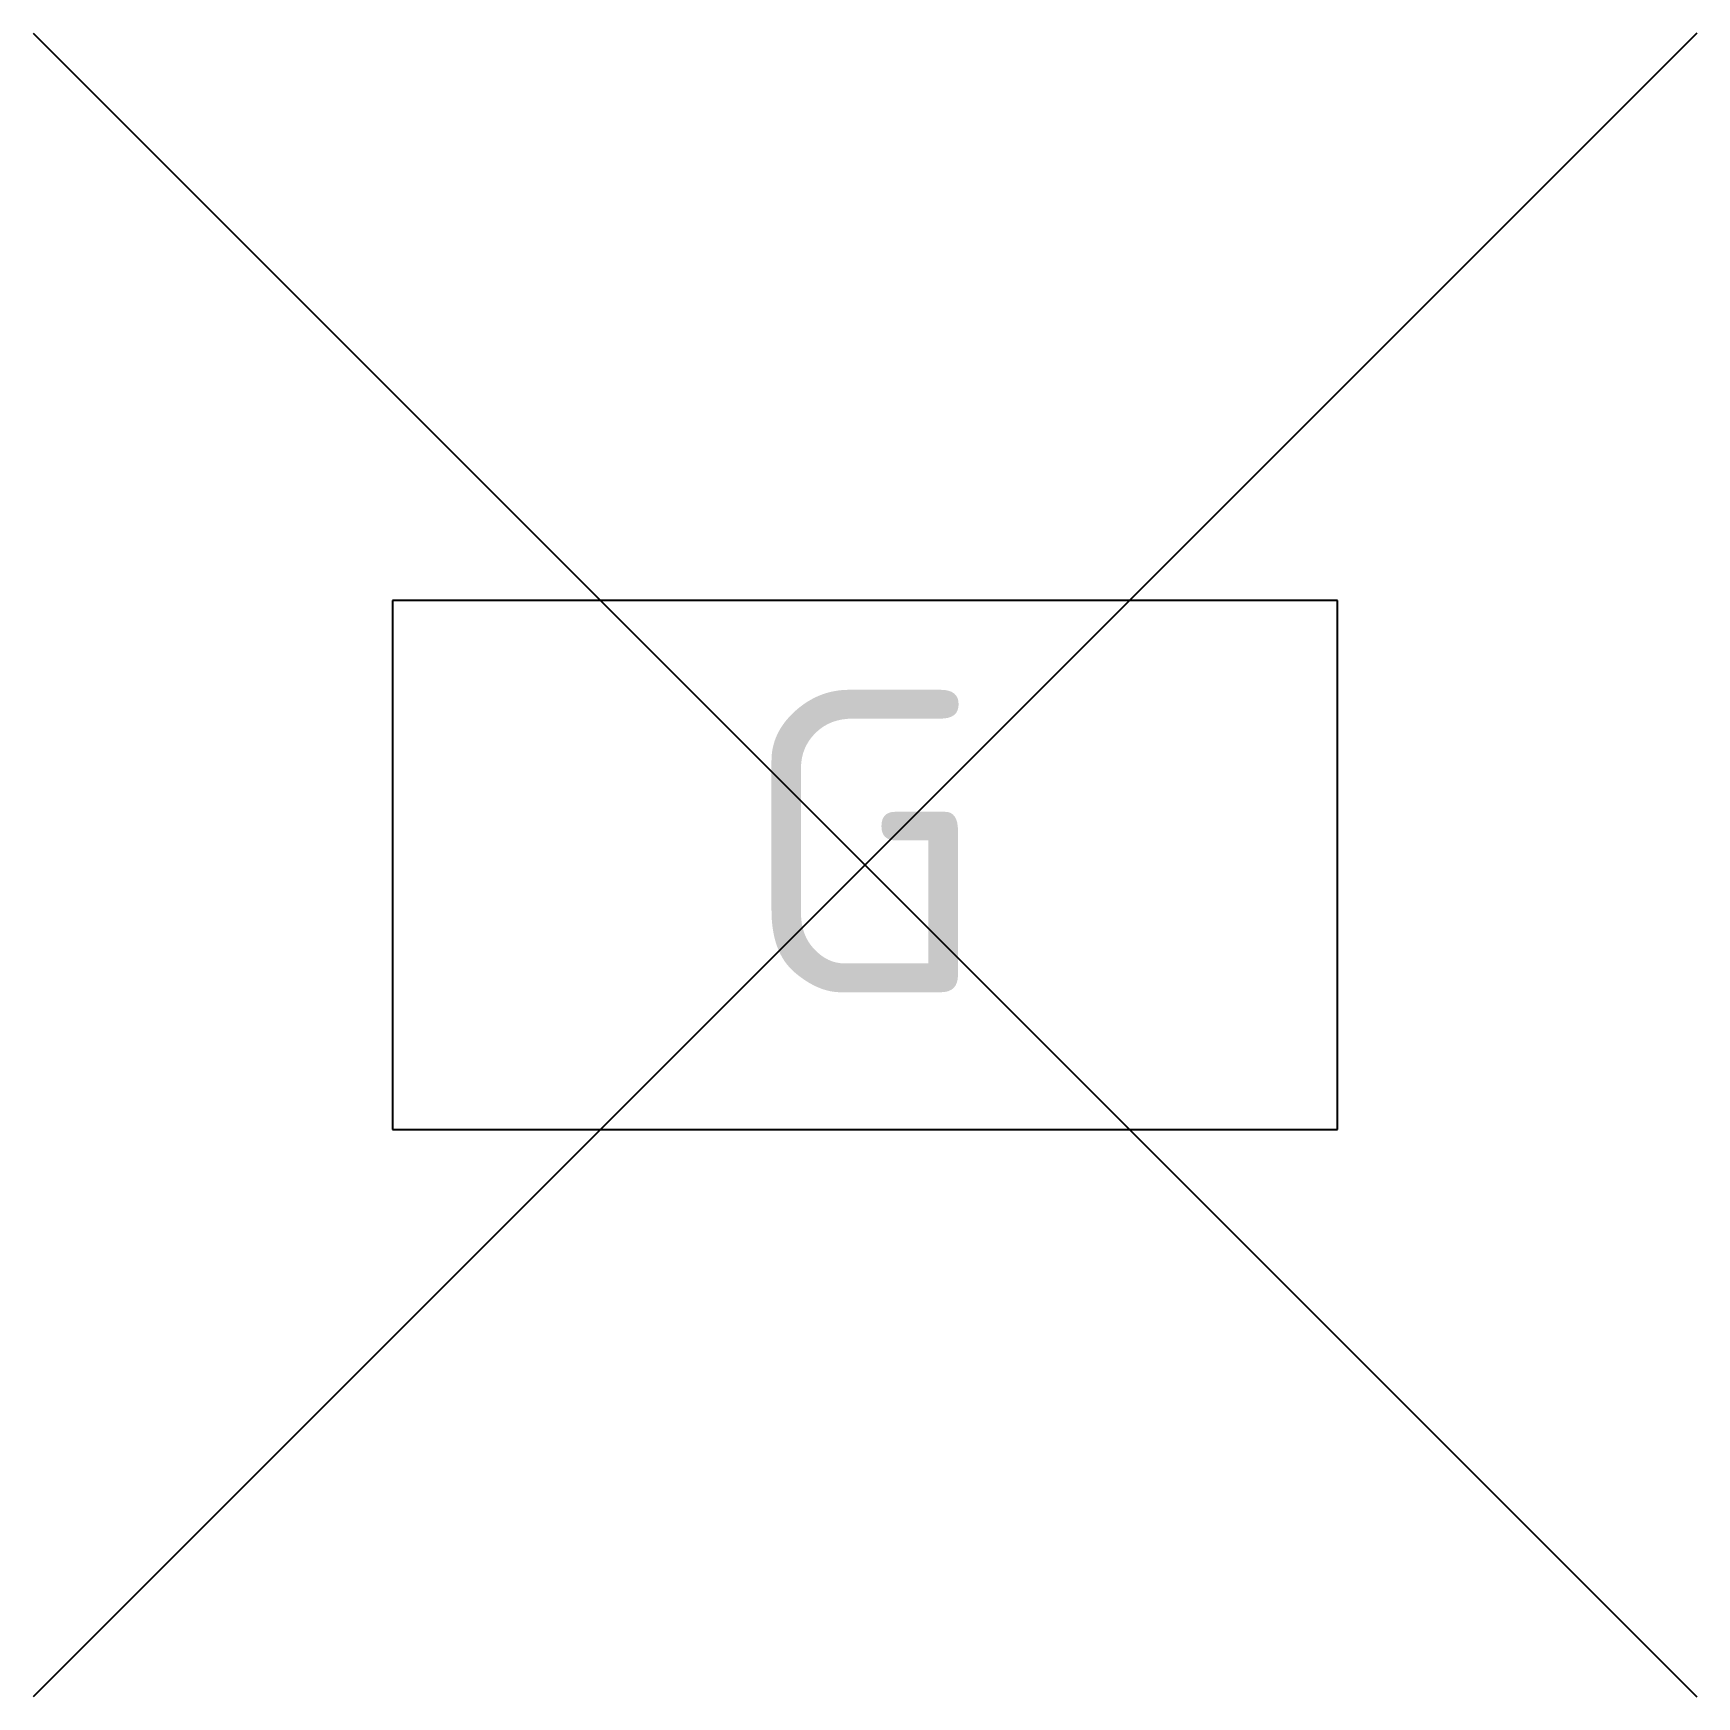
# Model space of a CAD drawing. Extents: x -5.5 to 5.5, y -5.5 to 5.5.
import ezdxf

# ---------------------------------------------------------------- set-up
doc = ezdxf.new("R2010")
doc.units = 0
doc.styles.add('NLCS-ISO', font='NLCS-ISO.ttf')

msp = doc.modelspace()

# ---------------------------------------------------------------- linework, layer by layer
for p, q in [((3.125, 1.75), (-3.125, 1.75)), ((-3.125, 1.75), (-3.125, -1.75)), ((3.125, -1.75), (3.125, 1.75)), ((-3.125, -1.75), (3.125, -1.75))]:
    msp.add_line(p, q)
for points in [[(5.5, 5.5), (-5.5, -5.5)], [(-5.5, 5.5), (5.5, -5.5)]]:
    msp.add_lwpolyline(points)

# ---------------------------------------------------------------- texts
at = {"style": 'NLCS-ISO'}
msp.add_text('G', height=2, rotation=360, dxfattribs=at).set_placement((-0.823, -0.848))

doc.saveas('drawing.dxf')
